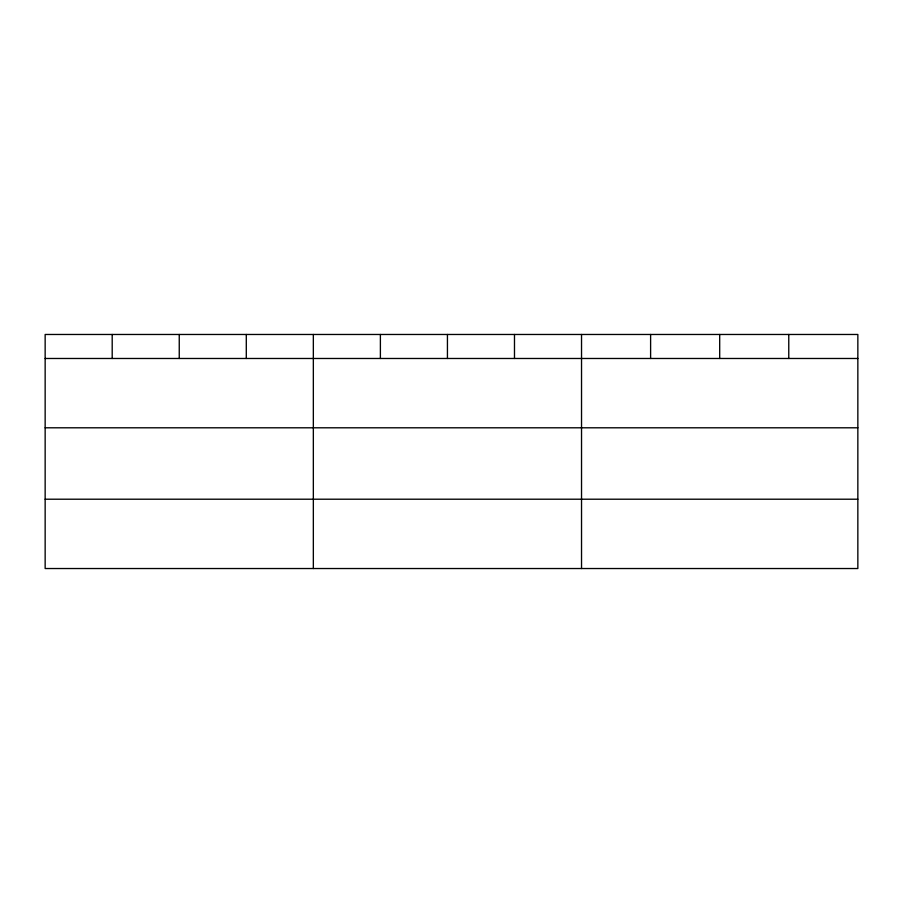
<?xml version="1.0" encoding="UTF-8"?>
<svg xmlns="http://www.w3.org/2000/svg" width="903" height="903" viewBox="0 0 903 903"><rect width="100%" height="100%" fill="white"/><g stroke="black" fill="none" stroke-linecap="round" stroke-linejoin="round"><path stroke-width="1.35" d="M857.85 427.796L857.85 334.471L45.15 334.471L45.15 568.529L857.85 568.529L857.85 427.796L45.15 427.796M45.15 358.48L857.85 358.48M45.15 499.212L857.85 499.212M788.77 334.471L788.77 358.48M719.691 334.471L719.691 358.48M650.611 334.471L650.611 358.48M581.532 334.471L581.532 568.529M514.484 334.471L514.484 358.48M447.436 334.471L447.436 358.48M380.389 334.471L380.389 358.48M313.341 334.471L313.341 568.529M246.293 334.471L246.293 358.48M179.245 334.471L179.245 358.48M112.198 334.471L112.198 358.48"/></g></svg>
